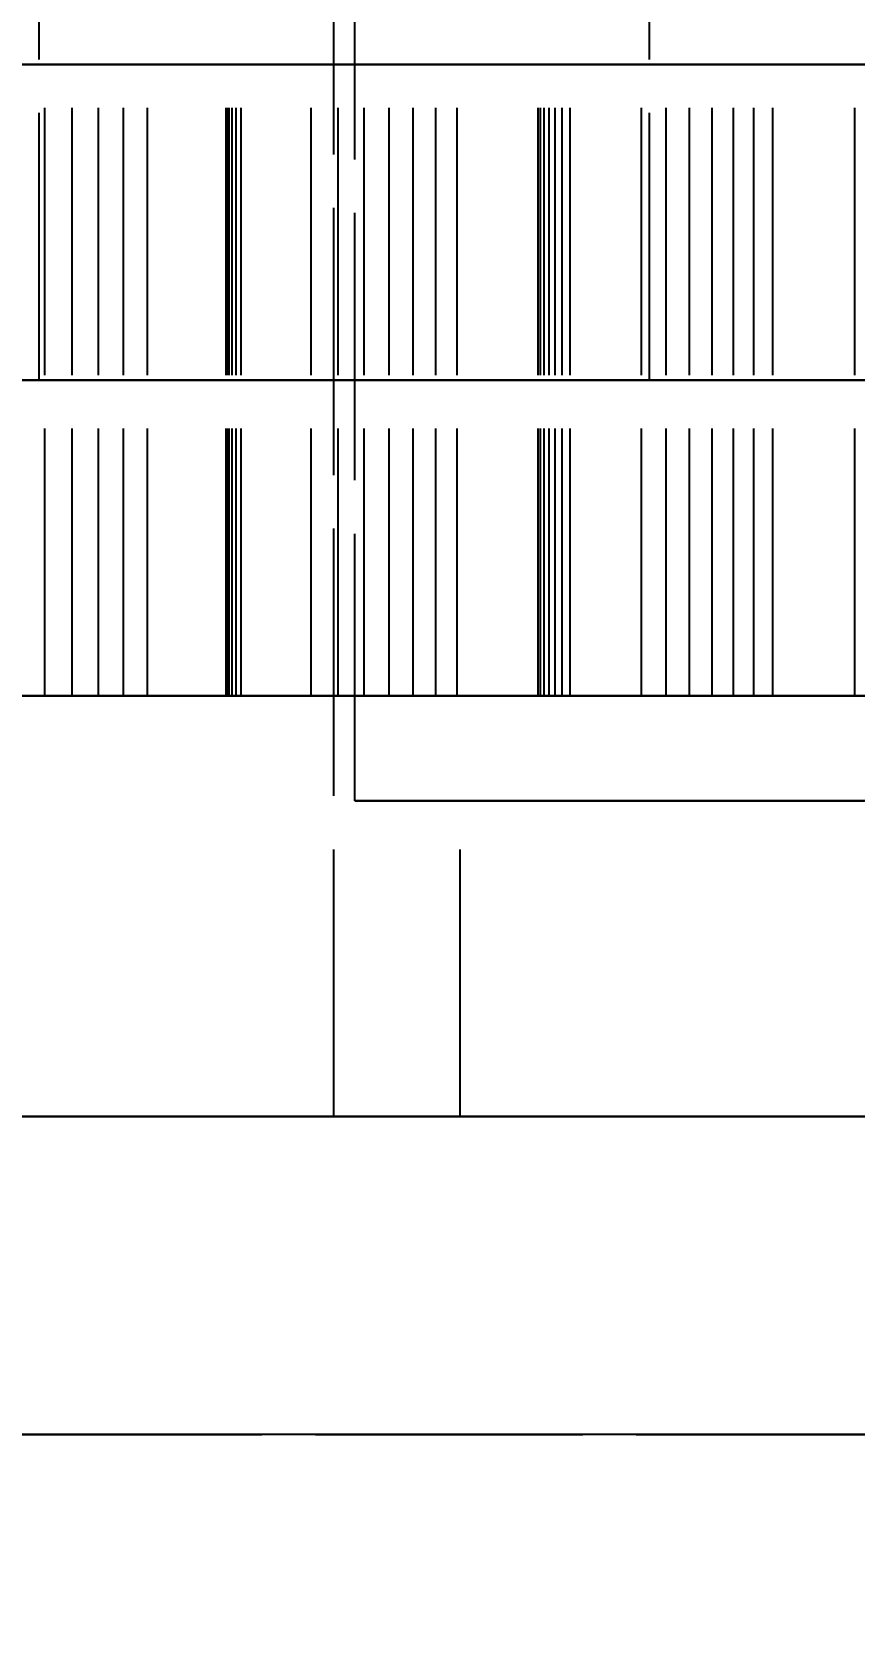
# Model space of a CAD drawing. Header units: millimetres. Extents: x -9 to 234, y -53 to 196.
# Drawn here: x 151.32 to 155.22, y -22.71 to -15.05 of the extents above; entities that cross this region are included whole.
import ezdxf

# ---------------------------------------------------------------- set-up
doc = ezdxf.new("R2010")
doc.units = ezdxf.units.MM
doc.linetypes.add('DASHED', pattern=[1.524, 1.27, -0.254])
for name, color, linetype in [('DIMS', 3, 'CONTINUOUS'), ('HIDDEN', 8, 'DASHED'), ('VISIBLE', 7, 'CONTINUOUS')]:
    doc.layers.add(name, color=color, linetype=linetype)
doc.styles.add('OpenSansCondensed-Light', font='OpenSansCondensed-Light.ttf')
doc.dimstyles.new('EZDXF', dxfattribs={"dimtxt": 0.25, "dimasz": 0.175, "dimexe": 0.375, "dimexo": 0.125, "dimgap": 0.1, "dimtad": 1, "dimlfac": 100, "dimzin": 12, "dimdsep": 46, "dimtxsty": 'OpenSansCondensed-Light', "dimblk": 'ARCHTICK', "dimcen": 2.5, "dimazin": 3, "dimtfac": 0.5, "dimtmove": 2, "dimatfit": 3})

# ---------------------------------------------------------------- blocks, each defined once
blk = doc.blocks.new('_ARCHTICK')
at = {"color": 0, "linetype": 'BYBLOCK', "const_width": 0.15}
blk.add_lwpolyline([(-0.5, -0.5), (0.5, 0.5)], dxfattribs=at)

msp = doc.modelspace()

# ---------------------------------------------------------------- linework, layer by layer
at = {"layer": 'HIDDEN'}
for points in [[(152.85, -18.7), (152.85, -0.4)], [(151.35, -16.7), (151.35, -8.2)], [(152.75, -20.2), (152.75, -8.2)], [(154.25, -16.7), (154.25, -12.2)], [(162.69127, -15.2), (161.99286, -15.2), (161.29444, -15.2), (160.59603, -15.2), (159.89762, -15.2), (159.19921, -15.2), (158.50079, -15.2), (157.80238, -15.2), (157.10397, -15.2), (156.40556, -15.2), (155.70714, -15.2), (155.00873, -15.2), (154.31032, -15.2), (153.6119, -15.2), (152.91349, -15.2), (152.21508, -15.2), (151.51667, -15.2), (150.81825, -15.2)], [(163.04048, -15.2), (162.27857, -15.2), (161.51667, -15.2), (160.75476, -15.2), (159.99286, -15.2), (159.23095, -15.2), (158.46905, -15.2), (157.70714, -15.2), (156.94524, -15.2), (156.18333, -15.2), (155.42143, -15.2), (154.65952, -15.2), (153.89762, -15.2), (153.13571, -15.2), (152.37381, -15.2), (151.6119, -15.2), (150.85, -15.2)], [(163.04048, -15.2), (162.27857, -15.2), (161.51667, -15.2), (160.75476, -15.2), (159.99286, -15.2), (159.23095, -15.2), (158.46905, -15.2), (157.70714, -15.2), (156.94524, -15.2), (156.18333, -15.2), (155.42143, -15.2), (154.65952, -15.2), (153.89762, -15.2), (153.13571, -15.2), (152.37381, -15.2), (151.6119, -15.2), (150.85, -15.2)], [(151.16746, -15.2), (151.51667, -15.2), (151.86587, -15.2), (152.21508, -15.2), (152.56429, -15.2), (152.91349, -15.2), (153.2627, -15.2), (153.6119, -15.2), (153.96111, -15.2), (154.31032, -15.2), (154.65952, -15.2), (155.00873, -15.2), (155.35794, -15.2), (155.70714, -15.2), (156.05635, -15.2), (156.40556, -15.2), (156.75476, -15.2), (157.10397, -15.2), (157.45317, -15.2), (157.80238, -15.2), (158.15159, -15.2), (158.50079, -15.2), (158.85, -15.2)], [(151.37676, -15.2), (151.24247, -15.2)], [(151.24247, -15.2), (151.37676, -15.2)], [(151.50628, -15.2), (151.37676, -15.2)], [(151.37676, -15.2), (151.50628, -15.2)], [(151.37676, -18.2), (151.37676, -15.2)], [(151.37676, -18.2), (151.37676, -15.2)], [(151.63082, -15.2), (151.50628, -15.2)], [(151.50628, -15.2), (151.63082, -15.2)], [(151.50628, -18.2), (151.50628, -15.2)], [(151.50628, -18.2), (151.50628, -15.2)], [(151.75008, -15.2), (151.63082, -15.2)], [(151.63082, -15.2), (151.75008, -15.2)], [(151.63082, -18.2), (151.63082, -15.2)], [(151.63082, -18.2), (151.63082, -15.2)], [(151.86372, -15.2), (151.75008, -15.2)], [(151.75008, -15.2), (151.86372, -15.2)], [(151.75008, -18.2), (151.75008, -15.2)], [(151.75008, -18.2), (151.75008, -15.2)], [(152.24008, -15.2), (151.86372, -15.2)], [(151.86372, -15.2), (152.24008, -15.2)], [(151.86372, -18.2), (151.86372, -15.2)], [(151.86372, -18.2), (151.86372, -15.2)], [(152.2421, -15.2), (152.2382, -15.2)], [(152.2382, -15.2), (152.24008, -15.2)], [(152.24008, -15.2), (152.2382, -15.2)], [(152.2382, -15.2), (152.2421, -15.2)], [(152.2382, -18.2), (152.2382, -15.2)], [(152.2382, -18.2), (152.2382, -15.2)], [(152.24008, -18.2), (152.24008, -15.2)], [(152.24008, -18.2), (152.24008, -15.2)], [(152.25143, -15.2), (152.2421, -15.2)], [(152.2421, -15.2), (152.25143, -15.2)], [(152.2421, -18.2), (152.2421, -15.2)], [(152.2421, -18.2), (152.2421, -15.2)], [(152.26594, -15.2), (152.25143, -15.2)], [(152.25143, -15.2), (152.26594, -15.2)], [(152.25143, -18.2), (152.25143, -15.2)], [(152.25143, -18.2), (152.25143, -15.2)], [(152.28542, -15.2), (152.26594, -15.2)], [(152.26594, -15.2), (152.28542, -15.2)], [(152.26594, -18.2), (152.26594, -15.2)], [(152.26594, -18.2), (152.26594, -15.2)], [(152.30971, -15.2), (152.28542, -15.2)], [(152.28542, -15.2), (152.30971, -15.2)], [(152.28542, -18.2), (152.28542, -15.2)], [(152.28542, -18.2), (152.28542, -15.2)], [(152.64242, -15.2), (152.30971, -15.2)], [(152.30971, -15.2), (152.64242, -15.2)], [(152.30971, -18.2), (152.30971, -15.2)], [(152.30971, -18.2), (152.30971, -15.2)], [(152.77048, -15.2), (152.64242, -15.2)], [(152.64242, -15.2), (152.77048, -15.2)], [(152.64242, -18.2), (152.64242, -15.2)], [(152.64242, -18.2), (152.64242, -15.2)], [(152.89385, -15.2), (152.77048, -15.2)], [(152.77048, -15.2), (152.89385, -15.2)], [(152.77048, -18.2), (152.77048, -15.2)], [(152.77048, -18.2), (152.77048, -15.2)], [(153.01235, -15.2), (152.89385, -15.2)], [(152.89385, -15.2), (153.01235, -15.2)], [(152.89385, -18.2), (152.89385, -15.2)], [(152.89385, -18.2), (152.89385, -15.2)], [(153.12573, -15.2), (153.01235, -15.2)], [(153.01235, -15.2), (153.12573, -15.2)], [(153.01235, -18.2), (153.01235, -15.2)], [(153.01235, -18.2), (153.01235, -15.2)], [(153.23372, -15.2), (153.12573, -15.2)], [(153.12573, -15.2), (153.23372, -15.2)], [(153.12573, -18.2), (153.12573, -15.2)], [(153.12573, -18.2), (153.12573, -15.2)], [(153.33595, -15.2), (153.23372, -15.2)], [(153.23372, -15.2), (153.33595, -15.2)], [(153.23372, -18.2), (153.23372, -15.2)], [(153.23372, -18.2), (153.23372, -15.2)], [(153.71992, -15.2), (153.33595, -15.2)], [(153.33595, -15.2), (153.71992, -15.2)], [(153.33595, -18.2), (153.33595, -15.2)], [(153.33595, -18.2), (153.33595, -15.2)], [(153.73171, -15.2), (153.71992, -15.2)], [(153.71992, -15.2), (153.73171, -15.2)], [(153.71992, -18.2), (153.71992, -15.2)], [(153.71992, -18.2), (153.71992, -15.2)], [(153.74938, -15.2), (153.73171, -15.2)], [(153.73171, -15.2), (153.74938, -15.2)], [(153.73171, -18.2), (153.73171, -15.2)], [(153.73171, -18.2), (153.73171, -15.2)], [(153.77257, -15.2), (153.74938, -15.2)], [(153.74938, -15.2), (153.77257, -15.2)], [(153.74938, -18.2), (153.74938, -15.2)], [(153.74938, -18.2), (153.74938, -15.2)], [(153.80103, -15.2), (153.77257, -15.2)], [(153.77257, -15.2), (153.80103, -15.2)], [(153.77257, -18.2), (153.77257, -15.2)], [(153.77257, -18.2), (153.77257, -15.2)], [(153.83453, -15.2), (153.80103, -15.2)], [(153.80103, -15.2), (153.83453, -15.2)], [(153.80103, -18.2), (153.80103, -15.2)], [(153.80103, -18.2), (153.80103, -15.2)], [(153.8729, -15.2), (153.83453, -15.2)], [(153.83453, -15.2), (153.8729, -15.2)], [(153.83453, -18.2), (153.83453, -15.2)], [(153.83453, -18.2), (153.83453, -15.2)], [(154.21145, -15.2), (153.8729, -15.2)], [(153.8729, -15.2), (154.21145, -15.2)], [(153.8729, -18.2), (153.8729, -15.2)], [(153.8729, -18.2), (153.8729, -15.2)], [(154.3281, -15.2), (154.21145, -15.2)], [(154.21145, -15.2), (154.3281, -15.2)], [(154.21145, -18.2), (154.21145, -15.2)], [(154.21145, -18.2), (154.21145, -15.2)], [(154.43997, -15.2), (154.3281, -15.2)], [(154.3281, -15.2), (154.43997, -15.2)], [(154.3281, -18.2), (154.3281, -15.2)], [(154.3281, -18.2), (154.3281, -15.2)], [(154.54686, -15.2), (154.43997, -15.2)], [(154.43997, -15.2), (154.54686, -15.2)], [(154.43997, -18.2), (154.43997, -15.2)], [(154.43997, -18.2), (154.43997, -15.2)], [(154.64854, -15.2), (154.54686, -15.2)], [(154.54686, -15.2), (154.64854, -15.2)], [(154.54686, -18.2), (154.54686, -15.2)], [(154.54686, -18.2), (154.54686, -15.2)], [(154.74472, -15.2), (154.64854, -15.2)], [(154.64854, -15.2), (154.74472, -15.2)], [(154.64854, -18.2), (154.64854, -15.2)], [(154.64854, -18.2), (154.64854, -15.2)], [(154.83504, -15.2), (154.74472, -15.2)], [(154.74472, -15.2), (154.83504, -15.2)], [(154.74472, -18.2), (154.74472, -15.2)], [(154.74472, -18.2), (154.74472, -15.2)], [(155.22475, -15.2), (154.83504, -15.2)], [(154.83504, -15.2), (155.22475, -15.2)], [(154.83504, -18.2), (154.83504, -15.2)], [(154.83504, -18.2), (154.83504, -15.2)], [(155.22475, -15.2), (155.25016, -15.2)], [(155.22475, -18.2), (155.22475, -15.2)], [(155.22475, -18.2), (155.22475, -15.2)], [(155.35375, -16.7), (154.91927, -16.7), (154.48478, -16.7), (154.0503, -16.7), (153.61582, -16.7), (153.18134, -16.7), (152.74685, -16.7), (152.31237, -16.7), (151.87789, -16.7), (151.44341, -16.7), (151.00892, -16.7)], [(151.22159, -16.7), (151.55326, -16.7), (151.88493, -16.7), (152.2166, -16.7), (152.54827, -16.7), (152.87994, -16.7), (153.21161, -16.7), (153.54328, -16.7), (153.87495, -16.7), (154.20662, -16.7), (154.53829, -16.7), (154.86996, -16.7), (155.20163, -16.7), (155.5333, -16.7), (155.86497, -16.7), (156.19664, -16.7), (156.52831, -16.7), (156.85998, -16.7), (157.19165, -16.7), (157.52332, -16.7), (157.85499, -16.7), (158.18666, -16.7), (158.51833, -16.7), (158.85, -16.7)], [(155.3604, -16.7), (155.12449, -16.7), (154.88859, -16.7), (154.65268, -16.7), (154.41678, -16.7), (154.18087, -16.7), (153.94496, -16.7), (153.70906, -16.7), (153.47315, -16.7), (153.23725, -16.7), (153.00134, -16.7), (152.76544, -16.7), (152.52953, -16.7), (152.29362, -16.7), (152.05772, -16.7), (151.82181, -16.7), (151.58591, -16.7), (151.35, -16.7)], [(151.35, -16.7), (151.46905, -16.7), (151.5881, -16.7), (151.70714, -16.7), (151.82619, -16.7), (151.94524, -16.7), (152.06429, -16.7), (152.18333, -16.7), (152.30238, -16.7), (152.42143, -16.7), (152.54048, -16.7), (152.65952, -16.7), (152.77857, -16.7), (152.89762, -16.7), (153.01667, -16.7), (153.13571, -16.7), (153.25476, -16.7), (153.37381, -16.7), (153.49286, -16.7), (153.6119, -16.7), (153.73095, -16.7), (153.85, -16.7), (153.96905, -16.7), (154.0881, -16.7), (154.20714, -16.7), (154.32619, -16.7), (154.44524, -16.7), (154.56429, -16.7), (154.68333, -16.7), (154.80238, -16.7), (154.92143, -16.7), (155.04048, -16.7), (155.15952, -16.7), (155.27857, -16.7)], [(155.27222, -16.7), (155.12619, -16.7), (154.98016, -16.7), (154.83413, -16.7), (154.6881, -16.7), (154.54206, -16.7), (154.39603, -16.7), (154.25, -16.7)], [(154.25, -16.7), (154.32302, -16.7), (154.39603, -16.7), (154.46905, -16.7), (154.54206, -16.7), (154.61508, -16.7), (154.6881, -16.7), (154.76111, -16.7), (154.83413, -16.7), (154.90714, -16.7), (154.98016, -16.7), (155.05317, -16.7), (155.12619, -16.7), (155.19921, -16.7), (155.27222, -16.7)], [(163.04048, -18.2), (162.27857, -18.2), (161.51667, -18.2), (160.75476, -18.2), (159.99286, -18.2), (159.23095, -18.2), (158.46905, -18.2), (157.70714, -18.2), (156.94524, -18.2), (156.18333, -18.2), (155.42143, -18.2), (154.65952, -18.2), (153.89762, -18.2), (153.13571, -18.2), (152.37381, -18.2), (151.6119, -18.2), (150.85, -18.2)], [(151.37676, -18.2), (151.24247, -18.2)], [(151.24247, -18.2), (151.37676, -18.2)], [(151.50628, -18.2), (151.37676, -18.2)], [(151.37676, -18.2), (151.50628, -18.2)], [(151.63082, -18.2), (151.50628, -18.2)], [(151.50628, -18.2), (151.63082, -18.2)], [(151.75008, -18.2), (151.63082, -18.2)], [(151.63082, -18.2), (151.75008, -18.2)], [(151.86372, -18.2), (151.75008, -18.2)], [(151.75008, -18.2), (151.86372, -18.2)], [(152.24008, -18.2), (151.86372, -18.2)], [(151.86372, -18.2), (152.24008, -18.2)], [(152.2421, -18.2), (152.2382, -18.2)], [(152.2382, -18.2), (152.24008, -18.2)], [(152.24008, -18.2), (152.2382, -18.2)], [(152.2382, -18.2), (152.2421, -18.2)], [(152.25143, -18.2), (152.2421, -18.2)], [(152.2421, -18.2), (152.25143, -18.2)], [(152.26594, -18.2), (152.25143, -18.2)], [(152.25143, -18.2), (152.26594, -18.2)], [(152.28542, -18.2), (152.26594, -18.2)], [(152.26594, -18.2), (152.28542, -18.2)], [(152.30971, -18.2), (152.28542, -18.2)], [(152.28542, -18.2), (152.30971, -18.2)], [(152.64242, -18.2), (152.30971, -18.2)], [(152.30971, -18.2), (152.64242, -18.2)], [(152.77048, -18.2), (152.64242, -18.2)], [(152.64242, -18.2), (152.77048, -18.2)], [(152.89385, -18.2), (152.77048, -18.2)], [(152.77048, -18.2), (152.89385, -18.2)], [(153.01235, -18.2), (152.89385, -18.2)], [(152.89385, -18.2), (153.01235, -18.2)], [(153.12573, -18.2), (153.01235, -18.2)], [(153.01235, -18.2), (153.12573, -18.2)], [(153.23372, -18.2), (153.12573, -18.2)], [(153.12573, -18.2), (153.23372, -18.2)], [(153.33595, -18.2), (153.23372, -18.2)], [(153.23372, -18.2), (153.33595, -18.2)], [(153.71992, -18.2), (153.33595, -18.2)], [(153.33595, -18.2), (153.71992, -18.2)], [(153.73171, -18.2), (153.71992, -18.2)], [(153.71992, -18.2), (153.73171, -18.2)], [(153.74938, -18.2), (153.73171, -18.2)], [(153.73171, -18.2), (153.74938, -18.2)], [(153.77257, -18.2), (153.74938, -18.2)], [(153.74938, -18.2), (153.77257, -18.2)], [(153.80103, -18.2), (153.77257, -18.2)], [(153.77257, -18.2), (153.80103, -18.2)], [(153.83453, -18.2), (153.80103, -18.2)], [(153.80103, -18.2), (153.83453, -18.2)], [(153.8729, -18.2), (153.83453, -18.2)], [(153.83453, -18.2), (153.8729, -18.2)], [(154.21145, -18.2), (153.8729, -18.2)], [(153.8729, -18.2), (154.21145, -18.2)], [(154.3281, -18.2), (154.21145, -18.2)], [(154.21145, -18.2), (154.3281, -18.2)], [(154.43997, -18.2), (154.3281, -18.2)], [(154.3281, -18.2), (154.43997, -18.2)], [(154.54686, -18.2), (154.43997, -18.2)], [(154.43997, -18.2), (154.54686, -18.2)], [(154.64854, -18.2), (154.54686, -18.2)], [(154.54686, -18.2), (154.64854, -18.2)], [(154.74472, -18.2), (154.64854, -18.2)], [(154.64854, -18.2), (154.74472, -18.2)], [(154.83504, -18.2), (154.74472, -18.2)], [(154.74472, -18.2), (154.83504, -18.2)], [(155.22475, -18.2), (154.83504, -18.2)], [(154.83504, -18.2), (155.22475, -18.2)], [(155.22475, -18.2), (155.25016, -18.2)], [(155.32619, -18.7), (155.13571, -18.7), (154.94524, -18.7), (154.75476, -18.7), (154.56429, -18.7), (154.37381, -18.7), (154.18333, -18.7), (153.99286, -18.7), (153.80238, -18.7), (153.6119, -18.7), (153.42143, -18.7), (153.23095, -18.7), (153.04048, -18.7), (152.85, -18.7)], [(152.85, -18.7), (152.94524, -18.7), (153.04048, -18.7), (153.13571, -18.7), (153.23095, -18.7), (153.32619, -18.7), (153.42143, -18.7), (153.51667, -18.7), (153.6119, -18.7), (153.70714, -18.7), (153.80238, -18.7), (153.89762, -18.7), (153.99286, -18.7), (154.0881, -18.7), (154.18333, -18.7), (154.27857, -18.7), (154.37381, -18.7), (154.46905, -18.7), (154.56429, -18.7), (154.65952, -18.7), (154.75476, -18.7), (154.85, -18.7), (154.94524, -18.7), (155.04048, -18.7), (155.13571, -18.7), (155.23095, -18.7)], [(155.27063, -18.7), (155.09603, -18.7), (154.92143, -18.7), (154.74683, -18.7), (154.57222, -18.7), (154.39762, -18.7), (154.22302, -18.7), (154.04841, -18.7), (153.87381, -18.7), (153.69921, -18.7), (153.5246, -18.7), (153.35, -18.7)], [(153.35, -18.7), (153.4373, -18.7), (153.5246, -18.7), (153.6119, -18.7), (153.69921, -18.7), (153.78651, -18.7), (153.87381, -18.7), (153.96111, -18.7), (154.04841, -18.7), (154.13571, -18.7), (154.22302, -18.7), (154.31032, -18.7), (154.39762, -18.7), (154.48492, -18.7), (154.57222, -18.7), (154.65952, -18.7), (154.74683, -18.7), (154.83413, -18.7), (154.92143, -18.7), (155.00873, -18.7), (155.09603, -18.7), (155.18333, -18.7), (155.27063, -18.7)], [(153.35, -20.2), (153.35, -18.7)], [(94.75, -20.2), (200.25, -20.2)], [(150.74065, -20.2), (151.41359, -20.2), (152.08653, -20.2), (152.75947, -20.2), (153.43241, -20.2), (154.10535, -20.2), (154.77829, -20.2), (155.45123, -20.2), (156.12417, -20.2), (156.79711, -20.2), (157.47005, -20.2), (158.14299, -20.2), (158.81593, -20.2), (159.48887, -20.2), (160.16181, -20.2), (160.83475, -20.2), (161.50769, -20.2), (162.18063, -20.2), (162.85357, -20.2)], [(162.68237, -20.2), (162.00284, -20.2), (161.32332, -20.2), (160.64379, -20.2), (159.96427, -20.2), (159.28475, -20.2), (158.60522, -20.2), (157.9257, -20.2), (157.24617, -20.2), (156.56665, -20.2), (155.88712, -20.2), (155.2076, -20.2), (154.52808, -20.2), (153.84855, -20.2), (153.16903, -20.2), (152.4895, -20.2), (151.80998, -20.2), (151.13045, -20.2)], [(155.26746, -20.2), (155.07381, -20.2), (154.88016, -20.2), (154.68651, -20.2), (154.49286, -20.2), (154.29921, -20.2), (154.10556, -20.2), (153.9119, -20.2), (153.71825, -20.2), (153.5246, -20.2), (153.33095, -20.2), (153.1373, -20.2), (152.94365, -20.2), (152.75, -20.2)], [(152.75, -20.2), (152.84683, -20.2), (152.94365, -20.2), (153.04048, -20.2), (153.1373, -20.2), (153.23413, -20.2), (153.33095, -20.2), (153.42778, -20.2), (153.5246, -20.2), (153.62143, -20.2), (153.71825, -20.2), (153.81508, -20.2), (153.9119, -20.2), (154.00873, -20.2), (154.10556, -20.2), (154.20238, -20.2), (154.29921, -20.2), (154.39603, -20.2), (154.49286, -20.2), (154.58968, -20.2), (154.68651, -20.2), (154.78333, -20.2), (154.88016, -20.2), (154.97698, -20.2), (155.07381, -20.2), (155.17063, -20.2), (155.26746, -20.2)], [(155.27063, -20.2), (155.09603, -20.2), (154.92143, -20.2), (154.74683, -20.2), (154.57222, -20.2), (154.39762, -20.2), (154.22302, -20.2), (154.04841, -20.2), (153.87381, -20.2), (153.69921, -20.2), (153.5246, -20.2), (153.35, -20.2)], [(153.35, -20.2), (153.4373, -20.2), (153.5246, -20.2), (153.6119, -20.2), (153.69921, -20.2), (153.78651, -20.2), (153.87381, -20.2), (153.96111, -20.2), (154.04841, -20.2), (154.13571, -20.2), (154.22302, -20.2), (154.31032, -20.2), (154.39762, -20.2), (154.48492, -20.2), (154.57222, -20.2), (154.65952, -20.2), (154.74683, -20.2), (154.83413, -20.2), (154.92143, -20.2), (155.00873, -20.2), (155.09603, -20.2), (155.18333, -20.2), (155.27063, -20.2)], [(94.75, -21.71), (200.25, -21.71)]]:
    msp.add_lwpolyline(points, dxfattribs=at)
at = {"layer": 'VISIBLE'}
for points in [[(151.23095, -15.2), (151.6119, -15.2), (151.99286, -15.2), (152.37381, -15.2), (152.75476, -15.2), (153.13571, -15.2), (153.51667, -15.2), (153.89762, -15.2), (154.27857, -15.2), (154.65952, -15.2), (155.04048, -15.2), (155.42143, -15.2), (155.80238, -15.2), (156.18333, -15.2), (156.56429, -15.2), (156.94524, -15.2), (157.32619, -15.2), (157.70714, -15.2), (158.0881, -15.2), (158.46905, -15.2), (158.85, -15.2)], [(151.23095, -15.2), (151.6119, -15.2), (151.99286, -15.2), (152.37381, -15.2), (152.75476, -15.2), (153.13571, -15.2), (153.51667, -15.2), (153.89762, -15.2), (154.27857, -15.2), (154.65952, -15.2), (155.04048, -15.2), (155.42143, -15.2), (155.80238, -15.2), (156.18333, -15.2), (156.56429, -15.2), (156.94524, -15.2), (157.32619, -15.2), (157.70714, -15.2), (158.0881, -15.2), (158.46905, -15.2), (158.85, -15.2)], [(151.23095, -18.2), (151.6119, -18.2), (151.99286, -18.2), (152.37381, -18.2), (152.75476, -18.2), (153.13571, -18.2), (153.51667, -18.2), (153.89762, -18.2), (154.27857, -18.2), (154.65952, -18.2), (155.04048, -18.2), (155.42143, -18.2), (155.80238, -18.2), (156.18333, -18.2), (156.56429, -18.2), (156.94524, -18.2), (157.32619, -18.2), (157.70714, -18.2), (158.0881, -18.2), (158.46905, -18.2), (158.85, -18.2)], [(200.25, -20.2), (94.75, -20.2)], [(200.25, -21.71), (94.75, -21.71)]]:
    msp.add_lwpolyline(points, dxfattribs=at)

# ---------------------------------------------------------------- dimensions: what is measured, and where the dimension line sits
at = {"layer": 'DIMS'}
msp.add_linear_dim(base=(93.75, -52.71), p1=(93.75, -21.71), p2=(201.25, -21.71), dimstyle='EZDXF', override={"dimtxt": 1.6, "dimasz": 1, "dimexe": 0.6, "dimexo": 0.5, "dimdec": 2}, dxfattribs=at).render()

doc.saveas('drawing.dxf')
